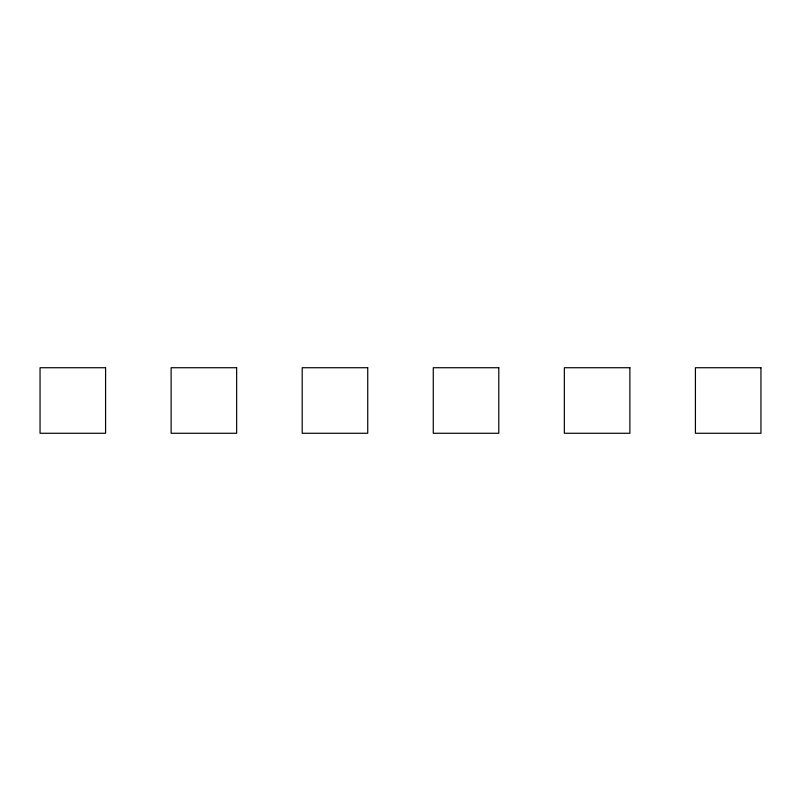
<?xml version="1.0" encoding="UTF-8"?>
<svg xmlns="http://www.w3.org/2000/svg" width="801" height="801" viewBox="0 0 801 801"><rect width="100%" height="100%" fill="white"/><g stroke="black" fill="none" stroke-linecap="round" stroke-linejoin="round"><path stroke-width="1.2" d="M105.582 367.729L40.05 367.729L40.05 433.271L105.582 433.271L105.582 367.729M236.655 367.729L171.124 367.729L171.124 433.271L236.655 433.271L236.655 367.729M367.729 367.729L302.197 367.729L302.197 433.271L367.729 433.271L367.729 367.729M498.803 367.729L433.271 367.729L433.271 433.271L498.803 433.271L498.803 367.729M629.876 367.729L564.345 367.729L564.345 433.271L629.876 433.271L629.876 367.729M760.95 367.729L695.418 367.729L695.418 433.271L760.95 433.271L760.95 367.729"/></g></svg>
